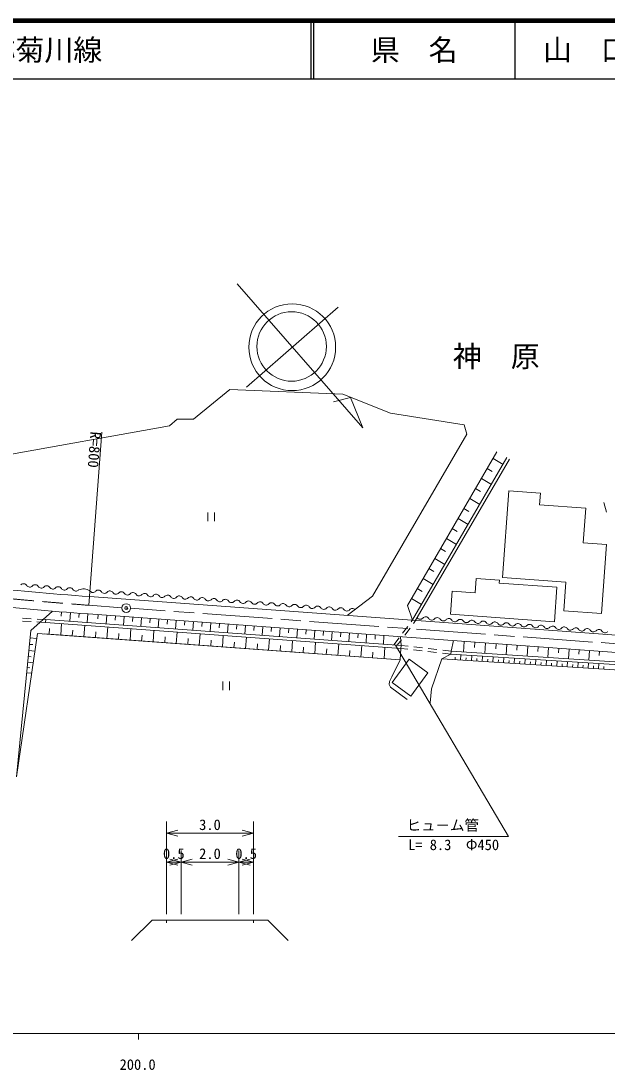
# Model space of a CAD drawing. Units: millimetres, scale not verified, with parts at other scales. Extents: x 40000 to 680000, y 20000 to 380000.
# Drawn here: x 247695 to 348940, y 198715 to 380000 of the extents above; entities that cross this region are included whole.
import ezdxf
from ezdxf.enums import TextEntityAlignment as Align

# ---------------------------------------------------------------- set-up
doc = ezdxf.new("R2010")
doc.units = ezdxf.units.MM
doc.header["$LTSCALE"] = 1000
doc.header["$PDMODE"] = 32
doc.header["$PDSIZE"] = 500
doc.linetypes.add('CHAIN', pattern=[18.5, 12, -1.5, 3.5, -1.5])
for name, color, linetype, lineweight in [('M-BGD', 7, 'Continuous', 13), ('M-BMK', 2, 'CHAIN', 13), ('M-BMK-SRVR', 3, 'Continuous', 13), ('M-STR-HTXT', 7, 'Continuous', 13), ('M-TTL', 2, 'Continuous', 140), ('M-TTL-BAND', 7, 'Continuous', 13), ('M-TTL-LINE', 7, 'Continuous', 25)]:
    doc.layers.add(name, color=color, linetype=linetype, lineweight=lineweight)
doc.layers.add('M-TTL-TXT', color=7, linetype='Continuous')
doc.styles.add('ＭＳ ゴシック', font='')
doc.styles.get('ＭＳ ゴシック').set_extended_font_data('MS Gothic')

msp = doc.modelspace()

# ---------------------------------------------------------------- linework, layer by layer
at = {"layer": 'M-BGD'}
for p, q in [((283750, 316344), (277498, 311180)), ((303298, 315482), (283750, 316344)), ((311552, 312236), (303298, 315482)), ((324248, 310190), (311552, 312236)), ((273333, 310051), (242466, 304498)), ((274704, 311218), (273333, 310051)), ((277498, 311180), (274704, 311218)), ((324744, 308578), (324248, 310190)), ((259407, 279028), (261650, 308944)), ((308451, 280588), (324744, 308578)), ((314476, 279011), (329930, 305559)), ((315330, 276503), (331658, 304553)), ((315762, 276252), (332090, 304302)), ((329246, 304384), (330974, 303378)), ((328240, 302656), (329104, 302153)), ((326227, 299199), (327091, 298696)), ((327233, 300928), (328962, 299921)), ((325221, 297471), (326950, 296464)), ((330869, 283839), (331961, 298799)), ((337446, 298399), (331961, 298799)), ((337301, 296404), (337446, 298399)), ((324215, 295742), (325079, 295239)), ((345280, 295822), (337301, 296404)), ((344843, 289838), (345280, 295822)), ((348823, 295139), (348381, 296789)), ((279999, 295072), (279999, 293572)), ((281124, 295072), (281124, 293572)), ((323209, 294014), (324937, 293007)), ((322203, 292285), (323067, 291782)), ((321196, 290557), (322925, 289550)), ((320190, 288828), (321055, 288325)), ((348832, 289546), (344843, 289838)), ((347959, 277578), (348832, 289546)), ((319184, 287100), (320913, 286094)), ((318178, 285371), (319042, 284868)), ((317172, 283643), (318900, 282637)), ((326352, 283667), (326170, 281174)), ((330341, 283376), (326352, 283667)), ((330341, 283376), (330305, 282877)), ((340278, 282149), (330305, 282877)), ((341840, 283038), (330869, 283839)), ((341476, 278051), (341840, 283038)), ((316166, 281914), (317030, 281411)), ((322181, 281465), (321889, 277476)), ((326170, 281174), (322181, 281465)), ((340278, 282149), (339842, 276165)), ((371705, 272336), (259519, 280524)), ((304067, 277272), (308451, 280588)), ((315160, 280186), (316888, 279180)), ((253114, 278020), (249393, 274672)), ((254715, 277893), (254655, 277137)), ((256228, 277774), (256109, 276261)), ((257733, 277655), (257674, 276908)), ((259229, 277537), (259111, 276042)), ((371511, 269342), (259294, 277532)), ((261040, 277405), (260985, 276657)), ((314476, 279011), (315349, 276449)), ((339842, 276165), (321889, 277476)), ((347959, 277578), (341476, 278051)), ((249446, 276198), (247948, 276278)), ((249473, 276697), (247975, 276778)), ((251943, 276063), (250445, 276144)), ((251970, 276563), (250472, 276643)), ((251943, 276063), (251979, 276562)), ((313333, 271583), (251943, 276063)), ((313370, 272081), (251979, 276562)), ((254567, 273867), (254712, 275861)), ((258556, 273575), (258702, 275570)), ((262536, 277296), (262426, 275800)), ((264032, 277186), (263977, 276438)), ((265528, 277077), (265418, 275581)), ((267024, 276968), (266969, 276220)), ((268520, 276859), (268410, 275363)), ((270016, 276750), (269961, 276002)), ((271512, 276641), (271402, 275145)), ((273008, 276531), (272953, 275783)), ((274504, 276422), (274395, 274926)), ((276000, 276313), (275945, 275565)), ((277496, 276204), (277387, 274708)), ((278992, 276095), (278937, 275347)), ((280488, 275985), (280379, 274489)), ((281984, 275876), (281929, 275128)), ((283480, 275767), (283371, 274271)), ((284976, 275658), (284921, 274910)), ((315098, 276190), (315330, 276503)), ((315500, 275893), (315732, 276206)), ((249393, 274672), (246921, 249374)), ((246921, 249374), (250524, 274162)), ((313188, 269588), (250524, 274162)), ((313188, 269588), (251797, 274069)), ((252572, 274012), (252645, 275010)), ((256561, 273721), (256634, 274718)), ((260551, 273430), (260624, 274427)), ((262545, 273284), (262691, 275279)), ((264540, 273139), (264613, 274136)), ((266535, 272993), (266680, 274988)), ((268529, 272848), (268602, 273845)), ((270524, 272702), (270670, 274697)), ((274514, 272411), (274659, 274405)), ((278503, 272120), (278649, 274114)), ((282492, 271828), (282638, 273823)), ((286472, 275549), (286363, 274053)), ((287968, 275439), (287913, 274691)), ((289464, 275330), (289355, 273834)), ((290960, 275221), (290905, 274473)), ((292456, 275112), (292347, 273616)), ((293952, 275003), (293897, 274255)), ((295448, 274893), (295339, 273397)), ((296944, 274784), (296889, 274036)), ((298440, 274675), (298331, 273179)), ((299936, 274566), (299881, 273818)), ((301432, 274457), (301323, 272961)), ((302928, 274348), (302874, 273600)), ((304424, 274238), (304315, 272742)), ((305920, 274129), (305866, 273381)), ((307416, 274020), (307307, 272524)), ((308912, 273911), (308858, 273163)), ((310408, 273802), (310299, 272306)), ((313610, 274181), (314503, 275387)), ((314012, 273884), (314905, 275089)), ((249159, 272278), (249724, 272222)), ((249269, 273407), (250398, 273296)), ((272519, 272556), (272592, 273554)), ((276508, 272265), (276581, 273263)), ((280498, 271974), (280570, 272971)), ((284487, 271683), (284560, 272680)), ((286482, 271537), (286627, 273532)), ((288476, 271392), (288549, 272389)), ((290471, 271246), (290617, 273241)), ((292466, 271101), (292539, 272098)), ((294461, 270955), (294606, 272950)), ((298450, 270664), (298595, 272658)), ((302439, 270373), (302585, 272367)), ((306429, 270081), (306574, 272076)), ((312122, 272172), (313015, 273378)), ((312713, 272129), (313417, 273080)), ((313280, 273592), (313370, 272081)), ((313370, 272081), (313333, 271583)), ((314587, 271942), (313390, 272080)), ((322432, 272924), (322013, 271090)), ((324285, 272789), (324159, 270952)), ((326130, 272654), (326068, 271759)), ((327967, 272520), (327843, 270715)), ((329796, 272387), (329736, 271516)), ((331617, 272254), (331495, 270480)), ((333431, 272121), (333373, 271274)), ((335236, 271989), (335117, 270247)), ((248954, 270176), (249466, 270126)), ((249054, 271202), (250079, 271102)), ((296455, 270809), (296528, 271807)), ((300445, 270518), (300517, 271516)), ((304434, 270227), (304507, 271224)), ((308423, 269936), (308496, 270933)), ((310418, 269790), (310564, 271785)), ((313333, 271583), (313188, 269588)), ((314530, 271446), (313333, 271583)), ((317013, 271161), (315523, 271332)), ((317070, 271657), (315580, 271828)), ((319497, 270876), (318007, 271047)), ((319554, 271372), (318064, 271543)), ((321981, 270591), (320394, 269747)), ((321981, 270591), (320490, 270762)), ((322038, 271087), (320547, 271258)), ((322013, 271090), (321981, 270591)), ((321981, 270591), (381731, 266747)), ((322013, 271090), (381763, 267246)), ((323638, 269543), (323697, 270480)), ((325507, 269426), (325566, 270360)), ((327371, 269309), (327429, 270240)), ((329229, 269192), (329287, 270121)), ((337034, 271858), (336978, 271034)), ((338825, 271728), (338707, 270016)), ((340607, 271597), (340552, 270796)), ((342382, 271468), (342267, 269787)), ((344149, 271339), (344096, 270561)), ((345909, 271211), (345795, 269560)), ((347661, 271083), (347609, 270327)), ((248858, 269199), (249790, 269108)), ((313188, 269588), (311779, 266684)), ((314731, 269712), (311797, 265688)), ((314731, 269712), (317963, 267355)), ((320394, 269747), (318593, 264609)), ((381692, 265900), (320394, 269747)), ((322701, 269602), (322730, 270071)), ((324573, 269485), (324603, 269952)), ((326440, 269367), (326469, 269833)), ((328301, 269251), (328330, 269715)), ((330156, 269134), (330185, 269597)), ((331081, 269076), (331139, 270001)), ((332005, 269018), (332034, 269479)), ((332927, 268960), (332985, 269883)), ((333848, 268902), (333877, 269362)), ((334768, 268845), (334826, 269764)), ((335686, 268787), (335715, 269245)), ((336603, 268730), (336660, 269646)), ((337518, 268672), (337547, 269129)), ((338432, 268615), (338489, 269529)), ((339344, 268558), (339373, 269013)), ((340255, 268500), (340312, 269411)), ((341165, 268443), (341193, 268897)), ((342073, 268386), (342130, 269294)), ((342980, 268329), (343008, 268782)), ((343885, 268273), (343942, 269178)), ((344789, 268216), (344817, 268667)), ((345691, 268159), (345748, 269062)), ((346592, 268103), (346620, 268553)), ((347492, 268046), (347548, 268946)), ((348390, 267990), (348418, 268438)), ((248681, 267380), (249526, 267298)), ((248767, 268268), (249233, 268222)), ((311779, 266684), (311353, 265872)), ((317963, 267355), (315029, 263331)), ((317963, 267355), (315029, 263331)), ((282592, 265852), (282592, 264352)), ((283717, 265852), (283717, 264352)), ((311353, 265872), (311317, 265363)), ((311317, 265363), (311553, 264901)), ((311553, 264901), (314428, 262747)), ((315029, 263331), (311797, 265688)), ((318593, 264609), (318384, 262160))]:
    msp.add_line(p, q, dxfattribs=at)
for centre, radius, start, end in [((319227, 1076788), 798500, 262.84685, 265.71165), ((319227, 1076788), 801500, 262.84706, 265.71165), ((248161, 282139), 625, 31.90098, 138.16119), ((249222, 282799), 625, 211.90098, 318.16119), ((250153, 281965), 625, 31.90098, 138.16119), ((251214, 282626), 625, 211.90098, 318.16119), ((252146, 281792), 625, 31.90098, 138.16119), ((253207, 282453), 625, 211.90098, 318.16119), ((254138, 281619), 625, 31.90098, 138.16119), ((255199, 282279), 625, 211.90098, 318.16119), ((256131, 281446), 625, 31.90098, 138.16119), ((257192, 282106), 625, 211.90098, 318.16119), ((258465, 279766), 2086, 57.29899, 112.76318), ((260119, 281859), 625, 212.69549, 318.95569), ((261062, 281038), 625, 32.69549, 138.95569), ((262114, 281713), 625, 212.69549, 318.95569), ((263057, 280892), 625, 32.69549, 138.95569), ((264109, 281567), 625, 212.69549, 318.95569), ((265052, 280747), 625, 32.69549, 138.95569), ((266103, 281422), 625, 212.69549, 318.95569), ((267046, 280601), 625, 32.69549, 138.95569), ((269041, 280455), 625, 32.69549, 138.95569), ((268098, 281276), 625, 212.69549, 318.95569), ((270093, 281131), 625, 212.69549, 318.95569), ((271036, 280310), 625, 32.69549, 138.95569), ((272088, 280985), 625, 212.69549, 318.95569), ((273030, 280164), 625, 32.69549, 138.95569), ((274082, 280840), 625, 212.69549, 318.95569), ((275025, 280019), 625, 32.69549, 138.95569), ((276077, 280694), 625, 212.69549, 318.95569), ((277020, 279873), 625, 32.69549, 138.95569), ((278072, 280548), 625, 212.69549, 318.95569), ((279014, 279728), 625, 32.69549, 138.95569), ((280066, 280403), 625, 212.69549, 318.95569), ((281009, 279582), 625, 32.69549, 138.95569), ((282061, 280257), 625, 212.69549, 318.95569), ((283004, 279436), 625, 32.69549, 138.95569), ((284056, 280112), 625, 212.69549, 318.95569), ((284998, 279291), 625, 32.69549, 138.95569), ((286050, 279966), 625, 212.69549, 318.95569), ((286993, 279145), 625, 32.69549, 138.95569), ((288045, 279820), 625, 212.69549, 318.95569), ((288988, 279000), 625, 32.69549, 138.95569), ((290040, 279675), 625, 212.69549, 318.95569), ((290983, 278854), 625, 32.69549, 138.95569), ((292035, 279529), 625, 212.69549, 318.95569), ((292977, 278708), 625, 32.69549, 138.95569), ((294972, 278563), 625, 32.69549, 138.95569), ((294029, 279384), 625, 212.69549, 318.95569), ((296024, 279238), 625, 212.69549, 318.95569), ((296967, 278417), 625, 32.69549, 138.95569), ((298019, 279093), 625, 212.69549, 318.95569), ((298961, 278272), 625, 32.69549, 138.95569), ((300013, 278947), 625, 212.69549, 318.95569), ((300956, 278126), 625, 32.69549, 138.95569), ((302008, 278801), 625, 212.69549, 318.95569), ((302951, 277981), 625, 32.69549, 138.95569), ((304003, 278656), 625, 212.69549, 318.95569), ((304945, 277835), 625, 44.55645, 138.95569), ((316661, 277231), 625, 212.69548, 318.95569), ((317604, 276410), 625, 32.69548, 138.95569), ((318656, 277085), 625, 212.69548, 318.95569), ((319599, 276264), 625, 32.69548, 138.95569), ((320651, 276939), 625, 212.69548, 318.95569), ((321594, 276119), 625, 32.69548, 138.95569), ((322646, 276794), 625, 212.69548, 318.95569), ((323588, 275973), 625, 32.69548, 138.95569), ((324640, 276648), 625, 212.69548, 318.95569), ((325583, 275827), 625, 32.69548, 138.95569), ((326635, 276503), 625, 212.69548, 318.95569), ((327578, 275682), 625, 32.69548, 138.95569), ((328630, 276357), 625, 212.69548, 318.95569), ((329572, 275536), 625, 32.69548, 138.95569), ((330624, 276211), 625, 212.69548, 318.95569), ((331567, 275391), 625, 32.69548, 138.95569), ((332619, 276066), 625, 212.69548, 318.95569), ((333562, 275245), 625, 32.69548, 138.95569), ((334614, 275920), 625, 212.69548, 318.95569), ((335556, 275099), 625, 32.69548, 138.95569), ((337551, 274954), 625, 32.69548, 138.95569), ((336608, 275775), 625, 212.69548, 318.95569), ((338603, 275629), 625, 212.69548, 318.95569), ((339546, 274808), 625, 32.69548, 138.95569), ((340598, 275483), 625, 212.69548, 318.95569), ((341541, 274663), 625, 32.69548, 138.95569), ((342592, 275338), 625, 212.69548, 318.95569), ((343535, 274517), 625, 32.69548, 138.95569), ((344587, 275192), 625, 212.69548, 318.95569), ((345530, 274372), 625, 32.69548, 138.95569), ((346582, 275047), 625, 212.69548, 318.95569), ((347525, 274226), 625, 32.69548, 138.95569), ((348577, 274901), 625, 212.69548, 318.95569)]:
    msp.add_arc(centre, radius, start, end, dxfattribs=at)
at = {"layer": 'M-BMK'}
for p, q in [((265141, 278609), (259407, 279028)), ((364876, 271330), (266637, 278500))]:
    msp.add_line(p, q, dxfattribs=at)
msp.add_arc((319227, 1076788), 800000, 262.84685, 265.71165, dxfattribs=at)
at = {"layer": 'M-BMK-SRVR'}
for p, q in [((285044, 334574), (306777, 309703)), ((302491, 330565), (286678, 316747)), ((304602, 314936), (301697, 314185)), ((306777, 309703), (304602, 314936))]:
    msp.add_line(p, q, dxfattribs=at)
for centre, radius in [((294553, 323628), 7500), ((294456, 323752), 6000), ((265889, 278555), 750)]:
    msp.add_circle(centre, radius, dxfattribs=at)
msp.add_point((265889, 278555), dxfattribs=at)
at = {"layer": 'M-STR-HTXT'}
for p, q in [((331934, 239053), (312416, 272151)), ((272846, 225636), (272846, 241636)), ((287846, 225636), (287846, 241636)), ((274777, 240154), (272846, 239636)), ((272846, 239636), (287846, 239636)), ((272846, 239636), (274777, 239119)), ((287846, 239636), (285914, 240154)), ((285914, 239119), (287846, 239636)), ((312934, 239053), (331934, 239053)), ((272846, 225636), (272846, 236636)), ((275346, 225636), (275346, 236636)), ((285346, 225636), (285346, 236636)), ((287846, 225636), (287846, 236636)), ((274777, 235154), (272846, 234636)), ((272846, 234636), (275346, 234636)), ((272846, 234636), (274777, 234119)), ((275346, 234636), (273414, 235154)), ((273414, 234119), (275346, 234636)), ((277277, 235154), (275346, 234636)), ((275346, 234636), (285346, 234636)), ((275346, 234636), (277277, 234119)), ((285346, 234636), (283414, 235154)), ((283414, 234119), (285346, 234636)), ((287277, 235154), (285346, 234636)), ((285346, 234636), (287846, 234636)), ((285346, 234636), (287277, 234119)), ((287846, 234636), (285914, 235154)), ((285914, 234119), (287846, 234636)), ((270346, 224636), (266810, 221101)), ((270346, 224636), (272846, 224636)), ((272846, 224636), (272846, 224136)), ((272846, 224636), (275346, 224636)), ((275346, 224636), (285346, 224636)), ((285346, 224636), (287846, 224636)), ((287846, 224636), (287846, 224136)), ((287846, 224636), (290346, 224636)), ((290346, 224636), (293881, 221101))]:
    msp.add_line(p, q, dxfattribs=at)
at = {"layer": 'M-TTL'}
msp.add_line((680000, 380000), (40000, 380000), dxfattribs=at)
at = {"layer": 'M-TTL-BAND'}
for p, q in [((40000, 205000), (579000, 205000)), ((268000, 205000), (268000, 204000))]:
    msp.add_line(p, q, dxfattribs=at)
at = {"layer": 'M-TTL-LINE'}
for p, q in [((297750, 380000), (297750, 370000)), ((298250, 380000), (298250, 370000)), ((333000, 380000), (333000, 370000)), ((40000, 370000), (680000, 370000))]:
    msp.add_line(p, q, dxfattribs=at)

# ---------------------------------------------------------------- texts
at = {"layer": 'M-BGD', "style": 'ＭＳ ゴシック'}
msp.add_text('神\u3000原', height=3666, dxfattribs=at).set_placement((329808, 322055), align=Align.MIDDLE_CENTER)
msp.add_text('R=800', height=1833, rotation=265.712, dxfattribs=at).set_placement((259157, 309131), align=Align.BOTTOM_LEFT)
at = {"layer": 'M-STR-HTXT', "style": 'ＭＳ ゴシック'}
for s, p in [('3.0', (280346, 239636)), ('0.5', (274096, 234636)), ('2.0', (280346, 234636)), ('0.5', (286596, 234636))]:
    msp.add_text(s, height=1833, dxfattribs=at).set_placement(p, align=Align.BOTTOM_CENTER)
msp.add_text('ヒュ－ム管', height=1833, dxfattribs=at).set_placement((314309, 239553), align=Align.BOTTOM_LEFT)
msp.add_text('L= 8.3\u3000Φ450', height=1833, dxfattribs=at).set_placement((322434, 238553), align=Align.TOP_CENTER)
at = {"layer": 'M-TTL-BAND', "style": 'ＭＳ ゴシック'}
msp.add_text('200.0', height=1833, dxfattribs=at).set_placement((267844, 198195), align=Align.BOTTOM_CENTER)
at = {"layer": 'M-TTL-TXT', "style": 'ＭＳ ゴシック'}
msp.add_text('一般県道美祢菊川線', height=3666, dxfattribs=at).set_placement((216734, 375000), align=Align.MIDDLE_LEFT)
for s, p in [('県\u3000名', (315625, 375000)), ('山\u3000口\u3000県', (350375, 375000))]:
    msp.add_text(s, height=3666, dxfattribs=at).set_placement(p, align=Align.MIDDLE_CENTER)

doc.saveas('drawing.dxf')
